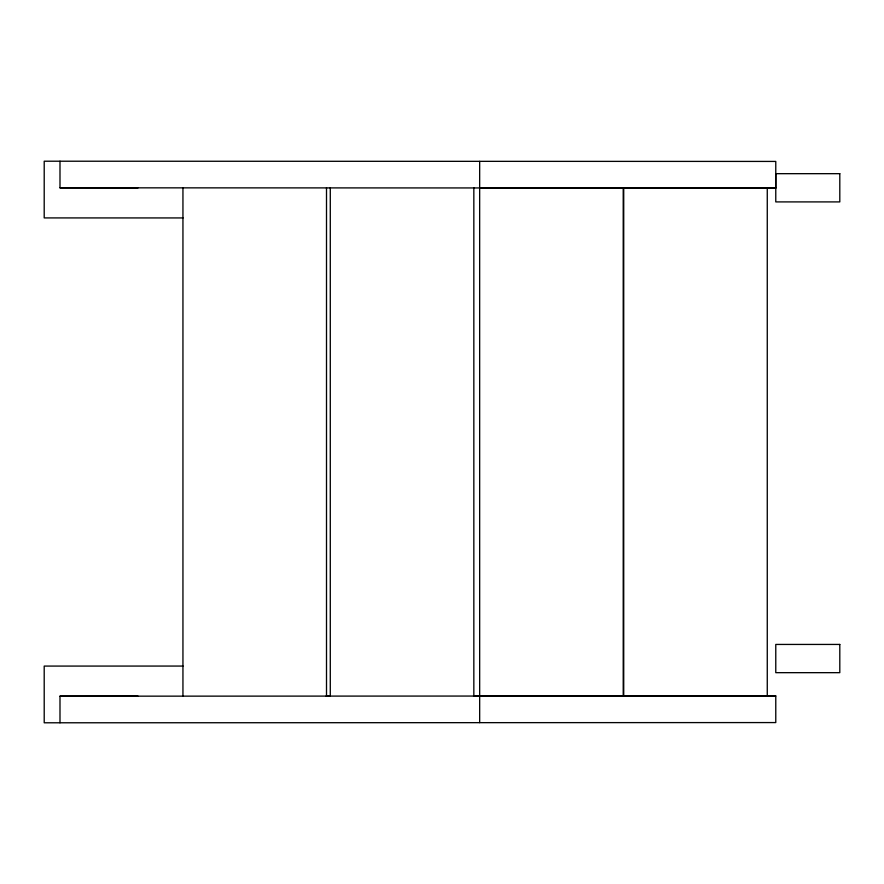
<?xml version="1.0" encoding="UTF-8"?>
<svg xmlns="http://www.w3.org/2000/svg" width="884" height="884" viewBox="0 0 884 884"><rect width="100%" height="100%" fill="white"/><g stroke="black" fill="none" stroke-linecap="round" stroke-linejoin="round"><path stroke-width="1.33" d="M183.021 217.939L44.2 217.917L44.211 161.208L775.776 161.429L775.776 188.038L59.99 187.817L59.99 161.208M479.658 187.983L479.669 161.374M59.99 187.817L138.059 187.828M767.5 188.027L775.776 188.038M183.021 666.061L44.2 666.083L44.211 722.792L775.776 722.571L775.776 695.962L59.99 696.183L59.99 722.792M59.99 696.183L138.059 696.172M326.262 696.106L330.395 696.106M473.526 696.051L623.22 696.216L623.22 187.784L479.658 187.784L479.669 722.626M775.776 695.962L623.717 696.216L623.717 187.784L767.268 187.784L767.268 696.216M473.835 187.784L473.835 696.216M330.284 187.784L330.284 696.216M326.505 187.784L326.505 696.216M182.944 187.784L182.944 696.216M839.8 173.673L775.776 173.673L775.776 201.906L839.8 201.906L839.8 173.673M839.8 644.436L775.776 644.436L775.776 672.669L839.8 672.669L839.8 644.436"/></g></svg>
